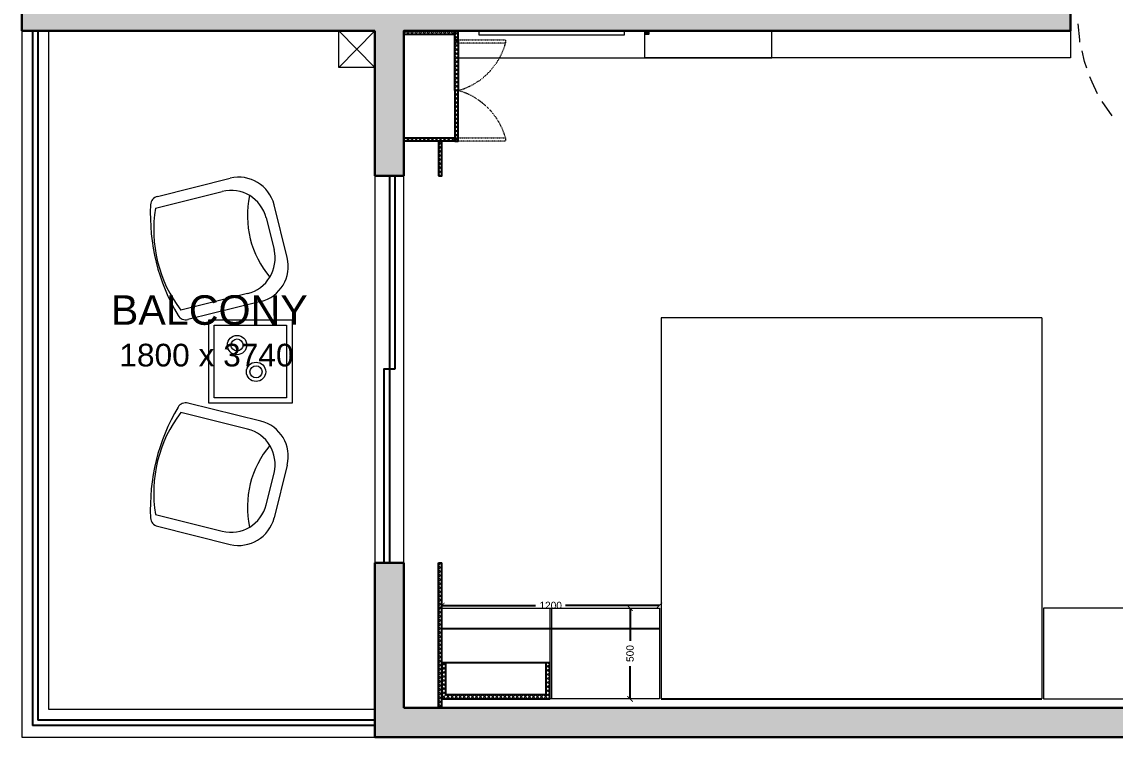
# Model space of a CAD drawing. Header units: millimetres. Extents: x 75500 to 345360, y -224327 to 19532.
# Drawn here: x 81384 to 87416, y -30590 to -26647 of the extents above; entities that cross this region are included whole.
import ezdxf

# ---------------------------------------------------------------- set-up
doc = ezdxf.new("R2010")
doc.units = ezdxf.units.MM
doc.header["$LTSCALE"] = 0.01
doc.linetypes.add('ZWCAD_ISO03W100', pattern=[30, 12, -18])
doc.layers.add('A- Ele 4', color=250, linetype='Continuous', lineweight=15, true_color=0x333333)
for name, color, linetype, lineweight in [('A- Windows', 150, 'Continuous', 9), ('A-WALL', 7, 'Continuous', 30), ('ele 0.1', 252, 'Continuous', 13), ('funiture', 11, 'Continuous', 5), ('furniture section', 7, 'Continuous', 25), ('hatch', 251, 'Continuous', 0)]:
    doc.layers.add(name, color=color, linetype=linetype, lineweight=lineweight)
doc.styles.add('Arial$001H0', font='arial.ttf')
doc.styles.get("Standard").update_dxf_attribs({"font": 'arial.ttf'})
doc.dimstyles.new('MIGCS IN MM 1 100', dxfattribs={"dimtxt": 40, "dimasz": 30, "dimexe": 180, "dimexo": 100, "dimgap": 25, "dimtad": 0, "dimdec": 0, "dimzin": 0, "dimdsep": 46, "dimtxsty": 'Standard', "dimblk": 'ARCHTICK', "dimcen": 150, "dimse1": 1, "dimse2": 1, "dimclrd": 3, "dimclre": 3, "dimclrt": 3, "dimadec": 0, "dimazin": 0, "dimtfac": 1, "dimtdec": 0, "dimtix": 1, "dimtmove": 2, "dimatfit": 3, "dimfxl": 1, "dimtolj": 1, "dimtzin": 0, "dimarcsym": 0})

# ---------------------------------------------------------------- blocks, each defined once
blk = doc.blocks.new('_ARCHTICK')
at = {"color": 0, "linetype": 'ByBlock', "const_width": 0.15}
blk.add_lwpolyline([(-0.5, -0.5), (0.5, 0.5)], dxfattribs=at)
blk = doc.blocks.new('*D62')
at = {"color": 3, "lineweight": -2, "transparency": 16777216}
for p, q in [((84739.6, -29879.4), (84739.6, -30060.3)), ((84739.6, -30379.4), (84739.6, -30198.5))]:
    blk.add_line(p, q, dxfattribs=at)
at = {"layer": 'Defpoints', "color": 0, "transparency": 16777216}
for p in [(84670, -29879.4), (84670, -30379.4), (84739.6, -30379.4)]:
    blk.add_point(p, dxfattribs=at)
at = {"color": 3, "lineweight": -2, "transparency": 16777216, "xscale": 30, "yscale": 30, "zscale": 30}
for p, rotation in [((84739.6, -29879.4), 90), ((84739.6, -30379.4), 270)]:
    blk.add_blockref('_ARCHTICK', p, dxfattribs=dict(at, rotation=rotation))
at = {"color": 3, "transparency": 16777216, "insert": (84739.6, -30129.4), "char_height": 40, "attachment_point": 5, "rotation": 90}
blk.add_mtext('\\A1;500', dxfattribs=at)
blk = doc.blocks.new('*D63')
at = {"color": 3, "lineweight": -2, "transparency": 16777216}
for p, q in [((83701.6, -29864.4), (84218.8, -29864.4)), ((84901.6, -29864.4), (84384.3, -29864.4))]:
    blk.add_line(p, q, dxfattribs=at)
at = {"layer": 'Defpoints', "color": 0, "transparency": 16777216}
for p in [(83701.6, -29879.4), (84901.6, -29864.4), (84901.6, -29879.4)]:
    blk.add_point(p, dxfattribs=at)
at = {"color": 3, "lineweight": -2, "transparency": 16777216, "xscale": 30, "yscale": 30, "zscale": 30, "rotation": 180}
blk.add_blockref('_ARCHTICK', (83701.6, -29864.4), dxfattribs=at)
at = {"color": 3, "lineweight": -2, "transparency": 16777216, "xscale": 30, "yscale": 30, "zscale": 30}
blk.add_blockref('_ARCHTICK', (84901.6, -29864.4), dxfattribs=at)
at = {"color": 3, "transparency": 16777216, "insert": (84301.6, -29864.4), "char_height": 40, "attachment_point": 5}
blk.add_mtext('\\A1;1200', dxfattribs=at)

msp = doc.modelspace()

# ---------------------------------------------------------------- hatches: boundary and pattern name
at = {"layer": 'hatch', "transparency": 33554559}
h = msp.add_hatch(color=256, dxfattribs=at)
h.dxf.hatch_style = 1
h.paths.add_polyline_path([(92431.6, -20198.9), (92431.6, -16927), (95449.6, -16927), (95449.6, -18687.8), (99178.6, -18687.8), (99178.6, -19987.2), (99271.8, -19987.2), (99280.2, -19987.2), (99280.2, -20076.1), (99280.2, -20088.8), (99280.2, -20148.1), (99178.6, -20148.1), (99178.6, -21231.7), (99178.6, -22188.3), (101908.8, -22188.3), (101908.8, -21100.4), (102069.6, -21100.4), (102069.6, -22188.3), (103068.5, -22188.3), (103068.5, -21616.8), (103068.5, -21468.7), (103068.5, -20148.1), (102069.6, -20148.1), (102069.6, -20249.7), (101908.8, -20249.7), (101908.8, -20148.1), (100131, -20148.1), (100131, -20088.8), (100131, -20076.1), (100131, -19987.2), (100139.5, -19987.2), (100228.4, -19987.2), (100228.4, -18687.8), (103229.4, -18687.8), (103229.4, -22349.1), (101138.4, -22349.1), (101138.4, -22438), (101138.4, -22446.5), (101049.5, -22446.5), (101041, -22446.5), (100981.8, -22446.5), (100981.8, -22349.1), (98928.9, -22349.1), (98920.4, -22349.1), (98920.4, -22256), (98920.4, -22247.5), (98920.4, -22188.3), (99022, -22188.3), (99022, -18848.6), (97800.9, -18848.6), (97115.7, -18848.6), (97073.4, -18848.6), (96214.1, -18848.6), (96171.8, -18848.6), (95191.4, -18848.6), (95191.4, -18687.8), (95293, -18687.8), (95293, -17087.8), (95166, -17087.8), (94564.9, -17087.8), (93176.6, -17087.8), (93028.5, -17087.8), (92592.5, -17087.8), (92592.5, -18687.8), (92689.8, -18687.8), (92689.8, -18848.6), (92592.5, -18848.6), (92592.5, -19936.4), (93189.3, -19936.4), (93202, -19936.4), (93202, -20025.3), (93202, -20038), (93202, -20097.3), (92592.5, -20097.3), (92592.5, -20198.9)])
h.paths.add_polyline_path([(101108.8, -18848.6), (102111.9, -18848.6), (102111.9, -19987.2), (101108.8, -19987.2)], flags=16)
h.paths.add_polyline_path([(101227.7, -19278.6), (101227.7, -19543.3), (102081.9, -19543.3), (102081.9, -19278.6)], flags=0)
h.paths.add_polyline_path([(102268.5, -18848.6), (102268.5, -19987.2), (103068.5, -19987.2), (103068.5, -18848.6)], flags=16)
h.paths.add_polyline_path([(102319.2, -19301.7), (102319.2, -19569.1), (103064.6, -19569.1), (103064.6, -19301.7)], flags=0)
h.paths.add_polyline_path([(100389.2, -19987.2), (100389.2, -18848.6), (100952.2, -18848.6), (100952.2, -19987.2)], flags=16)
h.paths.add_polyline_path([(100490.4, -19267.2), (100490.4, -19545.7), (100698.2, -19614.3), (100698.2, -19335.8)], flags=0)
h.paths.add_polyline_path([(81384.2, -22188.3), (82582, -22188.3), (82582, -22349.1), (81540.8, -22349.1), (81540.8, -25938.5), (81540.8, -26518.4), (81540.8, -26539.5), (82442.3, -26539.5), (83153.4, -26539.5), (83343.9, -26539.5), (84050.8, -26539.5), (86912.1, -26539.5), (86912.1, -26437.9), (86971.4, -26437.9), (86979.9, -26437.9), (87073, -26437.9), (87073, -26446.4), (87073, -26539.5), (87161.9, -26539.5), (87170.3, -26539.5), (87170.3, -26628.4), (87170.3, -26636.9), (87170.3, -26696.1), (83492.1, -26696.1), (83492.1, -27496.1), (83331.2, -27496.1), (83331.2, -26696.1), (81384.2, -26696.1)])
h.paths.add_polyline_path([(89070.8, -25345.9), (89070.8, -25257), (89070.8, -25248.5), (89070.8, -25189.3), (89172.4, -25189.3), (89172.4, -23229.5), (89214.7, -23229.5), (89290.9, -23229.5), (89333.3, -23229.5), (89333.3, -23297.2), (89333.3, -23305.7), (89333.3, -23398.8), (89333.3, -23407.3), (89333.3, -25189.3), (90133.2, -25189.3), (90133.2, -23407.3), (90133.2, -23398.8), (90133.2, -23305.7), (90133.2, -23297.2), (90133.2, -23149.1), (92131.1, -23149.1), (92131.1, -22188.3), (92431.6, -22188.3), (92431.6, -22086.7), (92592.5, -22086.7), (92592.5, -22188.3), (94082.4, -22188.3), (94082.4, -22057), (94239, -22057), (94239, -22188.3), (97972.3, -22188.3), (97972.3, -22247.5), (97972.3, -22256), (97972.3, -22349.1), (97959.6, -22349.1), (92292, -22349.1), (92292, -25345.9), (91661.3, -25345.9), (91661.3, -25189.3), (92131.1, -25189.3), (92131.1, -23305.7), (90289.9, -23305.7), (90289.9, -25189.3), (90759.7, -25189.3), (90759.7, -25345.9), (89083.5, -25345.9)])
h.paths.add_polyline_path([(99712, -23635.9), (100981.8, -23635.9), (100981.8, -23496.2), (101041, -23496.2), (101049.5, -23496.2), (101138.4, -23496.2), (101138.4, -23508.9), (101138.4, -23635.9), (103229.4, -23635.9), (103229.4, -30590.3), (102971.2, -30590.3), (102971.2, -30429.4), (103068.5, -30429.4), (103068.5, -30328.6), (103068.5, -30252.4), (103068.5, -29489), (103068.5, -29412.8), (103068.5, -28888.7), (102971.2, -28888.7), (102971.2, -28727.9), (103068.5, -28727.9), (103068.5, -23796.7), (99868.6, -23796.7), (99868.6, -26717.3), (99712, -26717.3)])
h.paths.add_polyline_path([(88122.7, -26539.5), (88131.2, -26539.5), (92380.8, -26539.5), (92389.3, -26539.5), (92389.3, -26628.4), (92389.3, -26636.9), (92389.3, -26696.1), (92292, -26696.1), (92292, -30429.4), (93066.5, -30429.4), (93066.5, -30590.3), (91889.8, -30590.3), (91889.8, -30429.4), (92131.1, -30429.4), (92131.1, -28457), (92029.5, -28457), (92029.5, -28414.6), (92029.5, -28338.4), (92029.5, -28300.4), (92131.1, -28300.4), (92131.1, -26696.1), (91737.5, -26696.1), (91589.3, -26696.1), (88380.9, -26696.1), (88380.9, -28300.4), (89921.6, -28300.4), (89921.6, -28359.6), (89921.6, -28368.1), (89921.6, -28457), (89913.1, -28457), (88220, -28457), (88220, -26696.1), (88122.7, -26696.1), (88122.7, -26636.9), (88122.7, -26628.4)])
h.paths.add_polyline_path([(93341.7, -26539.5), (93350.1, -26539.5), (96029.5, -26539.5), (96029.5, -28727.9), (96385, -28727.9), (96385, -28888.7), (96029.5, -28888.7), (96029.5, -30429.4), (96131.1, -30429.4), (96131.1, -30590.3), (95094, -30590.3), (95094, -30429.4), (95872.9, -30429.4), (95872.9, -26696.1), (95472.9, -26696.1), (94571.3, -26696.1), (93673.9, -26696.1), (93341.7, -26696.1), (93341.7, -26636.9), (93341.7, -26628.4)])
h.paths.add_polyline_path([(86692, -22349.1), (86692, -22188.3), (89333.3, -22188.3), (89333.3, -22446.5), (89172.4, -22446.5), (89172.4, -22349.1), (87593.6, -22349.1), (87593.6, -22835.9), (87593.6, -22984), (87593.6, -24457), (87593.6, -25053.8), (87593.6, -25189.3), (88220, -25189.3), (88220, -25248.5), (88220, -25257), (88220, -25345.9), (88211.6, -25345.9), (87073, -25345.9), (87073, -25477.1), (87073, -25489.8), (86979.9, -25489.8), (86971.4, -25489.8), (86912.1, -25489.8), (86912.1, -25345.9), (86772.4, -25345.9), (86759.7, -25345.9), (86759.7, -25257), (86759.7, -25248.5), (86759.7, -25189.3), (87390.4, -25189.3), (87390.4, -25053.8), (87390.4, -24457), (87390.4, -22984), (87390.4, -22835.9), (87390.4, -22349.1)])
h.paths.add_polyline_path([(98717.3, -28888.7), (98717.3, -28727.9), (99712, -28727.9), (99712, -27716.2), (99868.6, -27716.2), (99868.6, -28727.9), (101100.3, -28727.9), (101108.8, -28727.9), (101108.8, -28816.7), (101108.8, -28888.7), (100190.3, -28888.7), (100190.3, -28990.3), (100131, -28990.3), (100118.3, -28990.3), (100029.4, -28990.3), (100029.4, -28977.6), (100029.4, -28888.7), (99229.4, -28888.7), (99229.4, -30429.4), (100029.4, -30429.4), (100029.4, -29777.6), (100029.4, -29769.1), (100118.3, -29769.1), (100131, -29769.1), (100190.3, -29769.1), (100190.3, -30429.4), (100291.8, -30429.4), (100291.8, -30590.3), (98971.2, -30590.3), (98971.2, -30429.4), (99068.6, -30429.4), (99068.6, -28888.7)])
h.paths.add_polyline_path([(84613.7, -22349.1), (84613.7, -22188.3), (85913.2, -22188.3), (85913.2, -22349.1), (85811.6, -22349.1), (85811.6, -25189.3), (85913.2, -25189.3), (85913.2, -25248.5), (85913.2, -25257), (85913.2, -25345.9), (85900.5, -25345.9), (85650.8, -25345.9), (85650.8, -22349.1)])
h.paths.add_polyline_path([(93472.9, -18848.6), (93472.9, -18687.8), (94239, -18687.8), (94239, -19449.7), (94239, -20228.5), (94082.4, -20228.5), (94082.4, -20097.3), (93980.8, -20097.3), (93980.8, -20025.3), (93980.8, -19936.4), (93989.3, -19936.4), (94082.4, -19936.4), (94082.4, -18848.6)])
h.paths.add_polyline_path([(89333.3, -24402.5), (89333.3, -24487.8), (89333.3, -24356.5)])
at = {"layer": 'hatch'}
h = msp.add_hatch(dxfattribs=at)
h.set_pattern_fill('ANSI37', color=256, scale=5, angle=180)
h.set_pattern_definition([(225, (83492.065, -27496.131), (11.22532, -11.22532), []), (315, (83492.065, -27496.131), (11.22532, 11.22532), [])])
h.paths.add_polyline_path([(83773.1, -27000.9), (83792.1, -27000.9), (83792.1, -26696.1), (83773.1, -26696.1), (83773.1, -26715.1)])
h.paths.add_polyline_path([(83773.1, -27305.6), (83792.1, -27305.6), (83792.1, -27146.1), (83792.1, -27000.9), (83773.1, -27000.9), (83773.1, -27286.6)])
h.paths.add_polyline_path([(83492.1, -27305.6), (83682.6, -27305.6), (83701.6, -27305.6), (83773.1, -27305.6), (83773.1, -27286.6), (83492.1, -27286.6)])
h.paths.add_polyline_path([(83492.1, -26696.1), (83492.1, -26715.1), (83773.1, -26715.1), (83773.1, -26696.1)])
h.paths.add_polyline_path([(83682.6, -27496.1), (83701.6, -27496.1), (83701.6, -27305.6), (83682.6, -27305.6)])
h = msp.add_hatch(dxfattribs=at)
h.set_pattern_fill('ANSI37', color=256, scale=5, angle=180)
h.set_pattern_definition([(225, (84822.065, -26715.141), (11.225, -11.225), []), (315, (84822.065, -26715.141), (11.225, 11.225), [])])
h.paths.add_polyline_path([(84822.1, -26715.1), (84841.1, -26715.1), (84841.1, -26696.1), (84822.1, -26696.1)])
at = {"layer": 'hatch', "transparency": 33554559}
h = msp.add_hatch(color=256, dxfattribs=at)
h.dxf.hatch_style = 1
h.paths.add_polyline_path([(83331.2, -29629.4), (83492.1, -29629.4), (83492.1, -30429.4), (88220, -30429.4), (88220, -29649.4), (88380.9, -29649.4), (88380.9, -30408.3), (88380.9, -30429.4), (89282.5, -30429.4), (89972.4, -30429.4), (90179.8, -30429.4), (90869.7, -30429.4), (90869.7, -30408.3), (90869.7, -29829.4), (90869.7, -29829.4), (90869.7, -28457), (90780.9, -28457), (90772.4, -28457), (90772.4, -28368.1), (90772.4, -28359.6), (90772.4, -28300.4), (91250.7, -28300.4), (91250.7, -28338.4), (91250.7, -28414.6), (91250.7, -28457), (91030.6, -28457), (91030.6, -30429.4), (91191.4, -30429.4), (91191.4, -30590.3), (83331.2, -30590.3)])
at = {"layer": 'hatch'}
h = msp.add_hatch(dxfattribs=at)
h.set_pattern_fill('ANSI37', color=256, scale=5, angle=180)
h.set_pattern_definition([(225, (83682.565, -30429.427), (11.22532, -11.22532), []), (315, (83682.565, -30429.427), (11.22532, 11.22532), [])])
h.paths.add_polyline_path([(83682.6, -29848.4), (83682.6, -30429.4), (83701.6, -30429.4), (83701.6, -30379.4), (83701.6, -30180.4), (83701.6, -29879.4), (83701.6, -29629.4), (83682.6, -29629.4), (83682.6, -29829.4)])
h = msp.add_hatch(dxfattribs=at)
h.set_pattern_fill('ANSI37', color=256, scale=5, angle=180)
h.set_pattern_definition([(225, (83701.565, -30379.427), (11.22532, -11.22532), []), (315, (83701.565, -30379.427), (11.22532, 11.22532), [])])
h.paths.add_polyline_path([(83701.6, -30379.4), (83701.6, -30180.4), (83720.6, -30180.4), (83720.6, -30355.4), (84277.6, -30355.4), (84277.6, -30180.4), (84296.6, -30180.4), (84296.6, -30379.4)])

# ---------------------------------------------------------------- linework, layer by layer
at = {"color": 8, "linetype": 'Continuous', "lineweight": 5}
for p, q in [((81384.2, -26696.1), (81384.2, -30590.3)), ((81532.3, -30437.9), (81532.3, -26696.1)), ((87398.9, -27166), (87343.9, -27085.6)), ((83331.2, -27496.1), (83331.2, -29629.4)), ((83492.1, -29629.4), (83492.1, -27496.1)), ((81384.2, -30590.3), (83331.2, -30590.3))]:
    msp.add_line(p, q, dxfattribs=at)
at = {"color": 251, "linetype": 'Continuous', "lineweight": 9, "true_color": 0x545454}
for p, q in [((83331.2, -26899.3), (83132.3, -26696.1)), ((83132.3, -26899.3), (83331.2, -26696.1)), ((83331.2, -26899.3), (83132.3, -26696.1)), ((83132.3, -26899.3), (83331.2, -26696.1))]:
    msp.add_line(p, q, dxfattribs=at)
msp.add_line((83701.6, -29991), (84901.6, -29991))
at = {"color": 8, "linetype": 'Continuous', "lineweight": 5}
for points in [[(87221.1, -26759.6), (87221.1, -26746.9), (87212.7, -26658)], [(87259.2, -26903.5), (87246.5, -26865.5), (87233.8, -26806.2)], [(87318.5, -27043.2), (87288.8, -26979.7), (87276.1, -26950.1)]]:
    msp.add_lwpolyline(points, dxfattribs=at)
at = {"color": 251, "linetype": 'Continuous', "lineweight": 9, "true_color": 0x545454}
msp.add_lwpolyline([(83331.2, -26899.3), (83132.3, -26899.3), (83132.3, -26696.1)], dxfattribs=at)
msp.add_lwpolyline([(83331.2, -26899.3), (83132.3, -26899.3), (83132.3, -26696.1)], dxfattribs=at)
at = {"layer": 'A- Ele 4'}
for p, q in [((84492.1, -26696.1), (87170.3, -26696.1)), ((82132, -27609.4), (82533.4, -27509.7)), ((82120.8, -27674), (82489.6, -27582.4)), ((82731.9, -27728.3), (82775.3, -27903)), ((82629.4, -28145.3), (82260.6, -28236.9)), ((82702.1, -28189.1), (82300.7, -28288.7)), ((82702.1, -28848.3), (82300.7, -28748.6)), ((82629.4, -28892), (82260.6, -28800.4)), ((82731.9, -29309), (82775.3, -29134.3)), ((82120.8, -29363.3), (82489.6, -29454.9)), ((82132, -29428), (82533.4, -29527.6))]:
    msp.add_line(p, q, dxfattribs=at)
at = {"layer": 'A- Ele 4', "linetype": 'ZWCAD_ISO03W100', "ltscale": 10}
for points in [[(83773.1, -26765.1), (83773.1, -26746.1), (84052.8, -26746.1), (84052.8, -26765.1)], [(83773.1, -27305.6), (83773.1, -27286.6), (84052.8, -27286.6), (84052.8, -27305.6)]]:
    msp.add_lwpolyline(points, close=True, dxfattribs=at)
at = {"layer": 'A- Ele 4'}
for points in [[(83701.6, -29879.4), (84901.6, -29879.4), (84901.6, -30379.4), (83701.6, -30379.4)], [(88220, -29879.4), (87020, -29879.4), (87020, -30379.4), (88220, -30379.4)]]:
    msp.add_lwpolyline(points, close=True, dxfattribs=at)
at = {"layer": 'A- Windows', "lineweight": 25}
for p, q in [((81443.4, -26696.1), (81443.4, -30526.8)), ((81473, -26696.1), (81473, -30497.2)), ((83411.6, -27496.1), (83411.6, -29629.4)), ((83441.3, -27496.1), (83441.3, -28562.8)), ((83331.2, -30497.2), (81473, -30497.2)), ((83331.2, -30526.8), (81443.4, -30526.8))]:
    msp.add_line(p, q, dxfattribs=at)
msp.add_lwpolyline([(83441.3, -28562.8), (83382, -28562.8), (83382, -29629.4)], dxfattribs=at)
at = {"layer": 'A-WALL'}
for p, q in [((81384.2, -22188.3), (81384.2, -26696.1)), ((87170.3, -26696.1), (87170.3, -26539.5)), ((81384.2, -26696.1), (83331.2, -26696.1)), ((83331.2, -26696.1), (83331.2, -27496.1)), ((83492.1, -26696.1), (83492.1, -27496.1)), ((83492.1, -26696.1), (87170.3, -26696.1)), ((83492.1, -27496.1), (83331.2, -27496.1)), ((83331.2, -29629.4), (83492.1, -29629.4)), ((83331.2, -29629.4), (83331.2, -30590.3)), ((83492.1, -29629.4), (83492.1, -30429.4)), ((83331.2, -30590.3), (91191.4, -30590.3))]:
    msp.add_line(p, q, dxfattribs=at)
msp.add_lwpolyline([(90869.7, -28457), (90869.7, -30429.4), (88380.9, -30429.4), (88380.9, -29649.4), (88220, -29649.4), (88220, -30429.4), (83492.1, -30429.4)], dxfattribs=at)
at = {"layer": 'ele 0.1', "ltscale": 50}
msp.add_line((84820.3, -26846.1), (84820.3, -26696.1), dxfattribs=at)
at = {"layer": 'ele 0.1'}
for p, q in [((85522.1, -26846.1), (85522.1, -26696.1)), ((87170.3, -26696.1), (87170.3, -26846.1)), ((83792.1, -26846.1), (85522.1, -26846.1)), ((87170.3, -26846.1), (84820.3, -26846.1)), ((84910.8, -28279.4), (84910.8, -30379.4)), ((87010.8, -28279.4), (84910.8, -28279.4)), ((87010.8, -28279.4), (87010.8, -30379.4)), ((84296.6, -29879.4), (84296.6, -30379.4)), ((84306.6, -29879.4), (84306.6, -30379.4)), ((83331.2, -30437.9), (81532.3, -30437.9))]:
    msp.add_line(p, q, dxfattribs=at)
at = {"layer": 'ele 0.1', "linetype": 'ZWCAD_ISO03W100', "ltscale": 10}
for centre, radius, start, end in [((83690, -26663.1), 376.8, 285.70745, 344.29255), ((83688.4, -27390.2), 378.8, 15.87446, 74.12554)]:
    msp.add_arc(centre, radius, start, end, dxfattribs=at)
at = {"layer": 'funiture'}
for points in [[(83907.1, -26696.1), (84707.1, -26696.1), (84707.1, -26721.1), (83907.1, -26721.1)], [(82874.8, -28289.2), (82874.8, -28749.2), (82414.8, -28749.2), (82414.8, -28289.2)], [(82844.8, -28319.2), (82844.8, -28719.2), (82444.8, -28719.2), (82444.8, -28319.2)]]:
    msp.add_lwpolyline(points, close=True, dxfattribs=at)
for points in [[(82848, -27946.8), (82775.7, -27655.6)], [(82848, -29090.6), (82775.7, -29381.7)]]:
    msp.add_lwpolyline(points, dxfattribs=at)
for centre, radius in [((82571.2, -28428.8), 53.3), ((82571.2, -28428.8), 33.3), ((82676, -28576.5), 53.3), ((82676, -28576.5), 33.3)]:
    msp.add_circle(centre, radius, dxfattribs=at)
for centre, radius, start, end in [((82581.6, -27703.8), 200, 13.94659, 103.94659), ((82144.1, -27657.9), 50, 103.94659, 177.17093), ((82537.8, -27776.5), 200, 13.94659, 103.94659), ((83148.5, -27717.6), 519.9, 167.51422, 220.37896), ((83182.2, -27709.2), 1089.4, 177.17093, 210.72225), ((82849.3, -27791.9), 738, 170.80873, 217.08445), ((82581.2, -27951.2), 200, 283.94659, 13.94659), ((82653.9, -27995), 200, 283.94659, 13.94659), ((82288.7, -28240.2), 50, 210.72225, 283.94659), ((82288.7, -28797.1), 50, 76.05341, 149.27775), ((83182.2, -29328.1), 1089.4, 149.27775, 182.82907), ((82849.3, -29245.5), 738, 142.91555, 189.19127), ((82653.9, -29042.4), 200, 346.05341, 76.05341), ((82581.2, -29086.1), 200, 346.05341, 76.05341), ((83148.5, -29319.8), 519.9, 139.62104, 192.48578), ((82537.8, -29260.8), 200, 256.05341, 346.05341), ((82144.1, -29379.4), 50, 182.82907, 256.05341), ((82581.6, -29333.5), 200, 256.05341, 346.05341)]:
    msp.add_arc(centre, radius, start, end, dxfattribs=at)
at = {"layer": 'furniture section'}
for p, q in [((83492.1, -26696.1), (83492.1, -27496.1)), ((83773.1, -26746.1), (83773.1, -26696.1)), ((83792.1, -26696.8), (83773.1, -26696.8)), ((83792.1, -26696.1), (87170.3, -26696.1)), ((83792.1, -26746.1), (83792.1, -26696.8)), ((83682.6, -30429.4), (83682.6, -29629.4)), ((83682.6, -29629.4), (83701.6, -29629.4)), ((83701.6, -30429.4), (83701.6, -29629.4)), ((84910.8, -30379.4), (87010.8, -30379.4)), ((83701.6, -30429.4), (88220, -30429.4))]:
    msp.add_line(p, q, dxfattribs=at)
for points in [[(83492.1, -26715.1), (83773.1, -26715.1), (83773.1, -26696.1), (83492.1, -26696.1)], [(84822.1, -26696.1), (84841.1, -26696.1), (84841.1, -26715.1), (84822.1, -26715.1)], [(83773.1, -26746.1), (83792.1, -26746.1), (83792.1, -27025.9), (83773.1, -27025.9)], [(83792.1, -27025.9), (83773.1, -27025.9), (83773.1, -27305.6), (83792.1, -27305.6)], [(83492.1, -27286.6), (83773.1, -27286.6), (83773.1, -27305.6), (83492.1, -27305.6)], [(83682.6, -27496.1), (83701.6, -27496.1), (83701.6, -27305.6), (83682.6, -27305.6)], [(84296.6, -30180.4), (83701.6, -30180.4), (83701.6, -30379.4), (84296.6, -30379.4)]]:
    msp.add_lwpolyline(points, close=True, dxfattribs=at)
msp.add_lwpolyline([(83720.6, -30180.4), (83720.6, -30355.4), (84277.6, -30355.4), (84277.6, -30180.4)], dxfattribs=at)

# ---------------------------------------------------------------- texts
at = {"color": 7, "style": 'Arial$001H0'}
for s, height, p in [('BALCONY ', 162.74, (81875.2, -28317.3)), ('1800 x 3740', 125, (81922, -28546.9))]:
    msp.add_text(s, height=height, dxfattribs=at).set_placement(p)

# ---------------------------------------------------------------- dimensions: what is measured, and where the dimension line sits
for p1, p2, distance, picture, middle in [((83701.6, -29879.4), (84901.6, -29879.4), 15, '*D63', (84301.6, -29864.4)), ((84670, -29879.4), (84670, -30379.4), 69.7, '*D62', (84739.6, -30129.4))]:
    dim = msp.add_aligned_dim(p1=p1, p2=p2, distance=distance, dimstyle='MIGCS IN MM 1 100', override={"dimpost": '\\X'})
    dim.commit()
    dim.dimension.update_dxf_attribs({"geometry": picture, "text_midpoint": middle})

doc.saveas('drawing.dxf')
